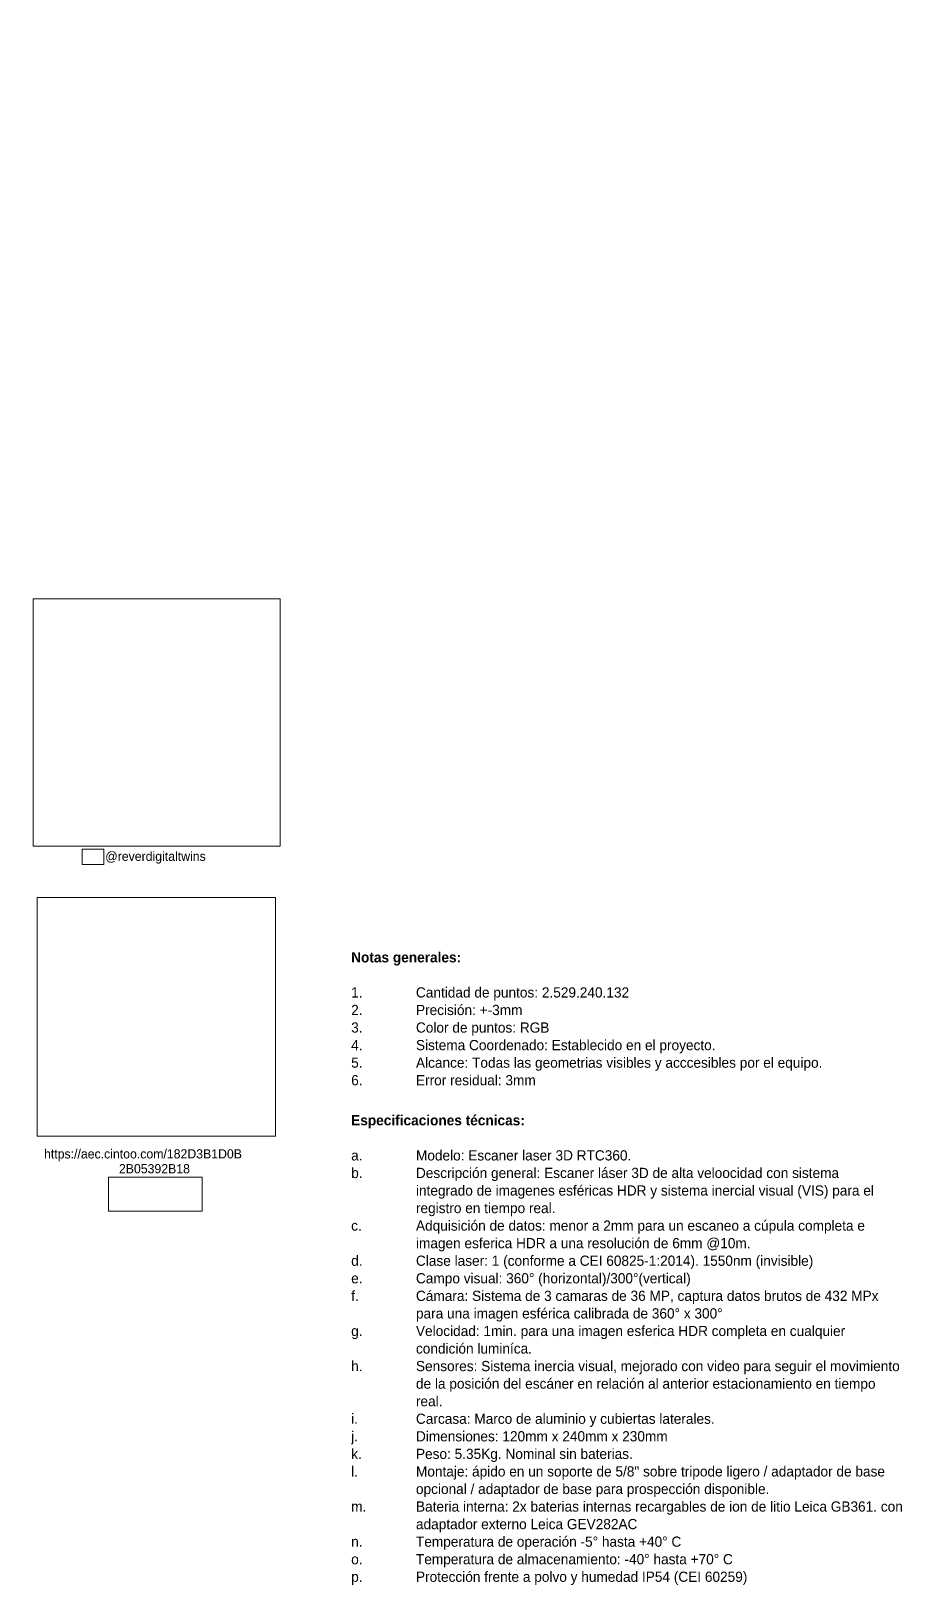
# Model space of a CAD drawing. Header units: centimetres. Extents: x -7221 to 15977, y -285 to 1507.
# Drawn here: x 15123 to 15977, y -285 to 1237 of the extents above; entities that cross this region are included whole.
import ezdxf

# ---------------------------------------------------------------- set-up
doc = ezdxf.new("R2010")
doc.units = ezdxf.units.CM
doc.linetypes.add('Dash', pattern=[0.635, 0.3175, -0.3175])
for name, color, linetype, lineweight in [('A-FLOR-LEVL', 7, 'Continuous', 9), ('G-ANNO-REFR', 7, 'Dash', 18), ('G-ANNO-TEXT', 7, 'Continuous', 9)]:
    doc.layers.add(name, color=color, linetype=linetype, lineweight=lineweight)
doc.styles.add('Century Gothic_2', font='GOTHIC.TTF', dxfattribs={"height": 20})
doc.styles.add('Century Gothic_3', font='GOTHIC.TTF', dxfattribs={"height": 9})
doc.styles.add('Century Gothic_4', font='GOTHIC.TTF', dxfattribs={"height": 10})
doc.styles.add('Century Gothic_B', font='GOTHICB.TTF', dxfattribs={"height": 10})
picture_1 = doc.add_image_def('image1.jpg', size_in_pixel=(275, 100))
picture_2 = doc.add_image_def('image2.png', size_in_pixel=(160, 160))
picture_3 = doc.add_image_def('image3.jpeg', size_in_pixel=(2000, 2000))
picture_4 = doc.add_image_def('image4.jpg', size_in_pixel=(434, 317))

msp = doc.modelspace()

# ---------------------------------------------------------------- texts
at = {"layer": 'A-FLOR-LEVL', "color": 9, "true_color": 0xb7b7b7, "char_height": 20, "attachment_point": 1, "style": 'Century Gothic_2', "bg_fill": 3, "box_fill_scale": 1.25, "bg_fill_color": 256, "bg_fill_true_color": 13158600, "bg_fill_transparency": 0}
for s, insert, width in [('NCUMBRERA-02', (14881.651, 1231.973), 262.15181), ('NCUMBRERA-01', (14881.651, 1104.976), 262.15181), ('N-TOP-COL', (14944.451, 872.571), 185.9915)]:
    msp.add_mtext(s, dxfattribs=dict(at, insert=insert, width=width))
at = {"layer": 'G-ANNO-TEXT', "attachment_point": 1}
for s, insert, char_height, width, style in [('@reverdigitaltwins', (15196.057, 433.164), 9, 128.67084, 'Century Gothic_3'), ('Notas generales:', (15437.12, 334.701), 10, 141.49784, 'Century Gothic_B'), ('1.', (15437.12, 300.305), 10, 76.96958, 'Century Gothic_4'), ('Cantidad de puntos: 2.529.240.132', (15500.62, 300.305), 10, 287.40497, 'Century Gothic_4'), ('2.', (15437.12, 283.107), 10, 76.96958, 'Century Gothic_4'), ('Precisión: +-3mm', (15500.62, 283.107), 10, 141.097, 'Century Gothic_4'), ('3.', (15437.12, 265.909), 10, 76.96958, 'Century Gothic_4'), ('Color de puntos: RGB', (15500.62, 265.909), 10, 178.37547, 'Century Gothic_4'), ('4.', (15437.12, 248.711), 10, 76.96958, 'Century Gothic_4'), ('Sistema Coordenado: Establecido en el proyecto.', (15500.62, 248.711), 10, 416.47666, 'Century Gothic_4'), ('5.', (15437.12, 231.513), 10, 76.96958, 'Century Gothic_4'), ('Alcance: Todas las geometrias visibles y acccesibles por el equipo.', (15500.62, 231.513), 10, 557.9745, 'Century Gothic_4'), ('6.', (15437.12, 214.315), 10, 76.96958, 'Century Gothic_4'), ('Error residual: 3mm', (15500.62, 214.315), 10, 156.72991, 'Century Gothic_4'), ('Especificaciones técnicas:', (15437.12, 175.082), 10, 222.86912, 'Century Gothic_B'), ('https://aec.cintoo.com/182D3B1D0B', (15136.052, 141.669), 9, 262.55266, 'Century Gothic_3'), ('a.', (15437.12, 140.686), 10, 76.96958, 'Century Gothic_4'), ('Modelo: Escaner laser 3D RTC360.', (15500.62, 140.686), 10, 280.59062, 'Century Gothic_4'), ('2B05392B18', (15209.474, 127.117), 9, 84.17719, 'Century Gothic_3'), ('b.', (15437.12, 123.488), 10, 76.96958, 'Century Gothic_4'), ('Descripción general: Escaner láser 3D de alta veloocidad con sistema ', (15500.62, 123.488), 10, 590.84369, 'Century Gothic_4'), ('integrado de imagenes esféricas HDR y sistema inercial visual (VIS) para el ', (15500.62, 106.29), 10, 624.11372, 'Century Gothic_4'), ('registro en tiempo real.', (15500.62, 89.092), 10, 192.405, 'Century Gothic_4'), ('c.', (15437.12, 71.894), 10, 76.96958, 'Century Gothic_4'), ('Adquisición de datos: menor a 2mm para un escaneo a cúpula completa e ', (15500.62, 71.894), 10, 640.14747, 'Century Gothic_4'), ('imagen esferica HDR a una resolución de 6mm @10m.', (15500.62, 54.696), 10, 454.15597, 'Century Gothic_4'), ('d.', (15437.12, 37.498), 10, 76.96958, 'Century Gothic_4'), ('Clase laser: 1 (conforme a CEI 60825-1:2014). 1550nm (invisible)', (15500.62, 37.498), 10, 525.907, 'Century Gothic_4'), ('e.', (15437.12, 20.3), 10, 76.96958, 'Century Gothic_4'), ('Campo visual: 360° (horizontal)/300°(vertical)', (15500.62, 20.3), 10, 376.79312, 'Century Gothic_4'), ('f.', (15437.12, 3.102), 10, 76.96958, 'Century Gothic_4'), ('Cámara: Sistema de 3 camaras de 36 MP, captura datos brutos de 432 MPx ', (15500.62, 3.102), 10, 637.74241, 'Century Gothic_4'), ('para una imagen esférica calibrada de 360° x 300°', (15500.62, -14.095), 10, 426.89859, 'Century Gothic_4'), ('g.', (15437.12, -31.293), 10, 76.96958, 'Century Gothic_4'), ('Velocidad: 1min. para una imagen esferica HDR completa en cualquier ', (15500.62, -31.293), 10, 606.47659, 'Century Gothic_4'), ('condición luminíca.', (15500.62, -48.491), 10, 164.74678, 'Century Gothic_4'), ('h.', (15437.12, -65.689), 10, 76.96958, 'Century Gothic_4'), ('Sensores: Sistema inercia visual, mejorado con video para seguir el movimiento ', (15500.62, -65.689), 10, 667.40484, 'Century Gothic_4'), ('de la posición del escáner en relación al anterior estacionamiento en tiempo ', (15500.62, -82.887), 10, 652.17278, 'Century Gothic_4'), ('real. ', (15500.62, -100.085), 10, 40.88606, 'Century Gothic_4'), ('i.', (15437.12, -117.283), 10, 76.96958, 'Century Gothic_4'), ('Carcasa: Marco de aluminio y cubiertas laterales.', (15500.62, -117.283), 10, 416.47666, 'Century Gothic_4'), ('j.', (15437.12, -134.481), 10, 76.96958, 'Century Gothic_4'), ('Dimensiones: 120mm x 240mm x 230mm ', (15500.62, -134.481), 10, 339.9155, 'Century Gothic_4'), ('k.', (15437.12, -151.679), 10, 76.96958, 'Century Gothic_4'), ('Peso: 5.35Kg. Nominal sin baterias.', (15500.62, -151.679), 10, 284.59906, 'Century Gothic_4'), ('l.', (15437.12, -168.877), 10, 76.96958, 'Century Gothic_4'), ('Montaje: ápido en un soporte de 5/8" sobre tripode ligero / adaptador de base ', (15500.62, -168.877), 10, 667.40484, 'Century Gothic_4'), ('opcional / adaptador de base para prospección disponible.', (15500.62, -186.075), 10, 507.06734, 'Century Gothic_4'), ('m.', (15437.12, -203.273), 10, 76.96958, 'Century Gothic_4'), ('Bateria interna: 2x baterias internas recargables de ion de litio Leica GB361. con ', (15500.62, -203.273), 10, 667.40484, 'Century Gothic_4'), ('adaptador externo Leica GEV282AC', (15500.62, -220.47), 10, 305.44294, 'Century Gothic_4'), ('n.', (15437.12, -237.668), 10, 76.96958, 'Century Gothic_4'), ('Temperatura de operación -5° hasta +40° C', (15500.62, -237.668), 10, 365.16866, 'Century Gothic_4'), ('o.', (15437.12, -254.866), 10, 76.96958, 'Century Gothic_4'), ('Temperatura de almacenamiento: -40° hasta +70° C', (15500.62, -254.866), 10, 438.12222, 'Century Gothic_4'), ('Protección frente a polvo y humedad IP54 (CEI 60259)', (15500.62, -272.064), 10, 452.95344, 'Century Gothic_4'), ('p.', (15437.12, -272.064), 10, 76.96958, 'Century Gothic_4')]:
    msp.add_mtext(s, dxfattribs=dict(at, insert=insert, char_height=char_height, width=width, style=style))

# ---------------------------------------------------------------- pictures from other files: only their frames are drawn
at = {"layer": 'G-ANNO-REFR'}
image = msp.add_image(picture_3, insert=(15125.338, 438.707), size_in_units=(242.019, 242.019), dxfattribs=at)
image.dxf.flags = 7
image = msp.add_image(picture_4, insert=(15173.566, 420.448), size_in_units=(20.95, 15.302), dxfattribs=at)
image.dxf.flags = 7
image = msp.add_image(picture_2, insert=(15129.338, 154.584), size_in_units=(233.6, 233.6), dxfattribs=at)
image.dxf.flags = 7
image = msp.add_image(picture_1, insert=(15199.152, 81.017), size_in_units=(91.791, 33.379), dxfattribs=at)
image.dxf.flags = 7

doc.saveas('drawing.dxf')
